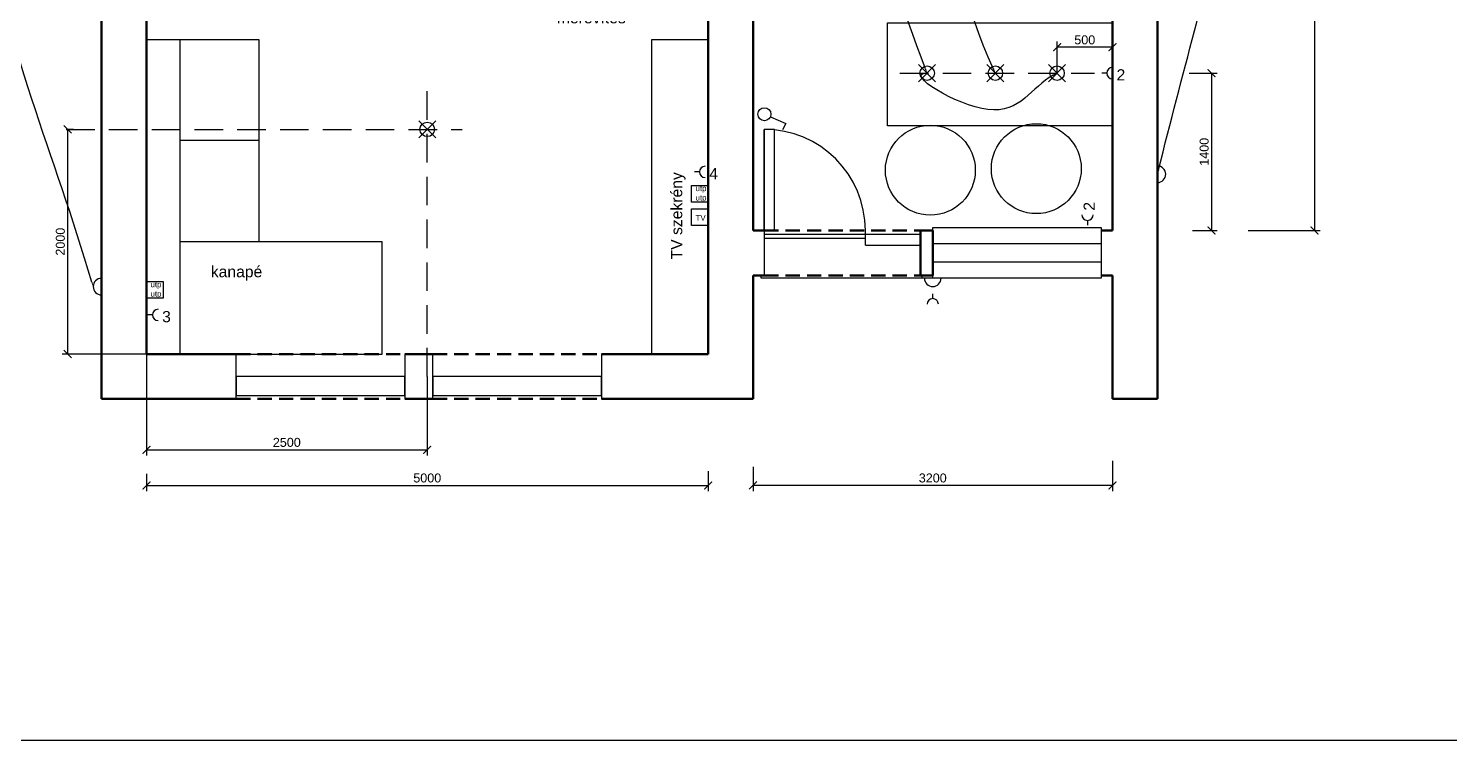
# Model space of a CAD drawing. Header units: metres. Extents: x -98677 to 89321, y -16450 to 242692.
# Drawn here: x -21493 to -8842, y 39373 to 45712 of the extents above; entities that cross this region are included whole.
import ezdxf
from ezdxf import colors
from ezdxf.entities.mleader import LeaderData, LeaderLine
from ezdxf.math import Vec2, Vec3

# ---------------------------------------------------------------- set-up
doc = ezdxf.new("R2010")
doc.units = ezdxf.units.M
doc.header["$LTSCALE"] = 0.001
doc.linetypes.add('DASHED', pattern=[19.05, 12.7, -6.35])
doc.linetypes.add('DASHEDX2', pattern=[38.1, 25.4, -12.7])
for name, color, linetype, lineweight in [('ajtók', 7, 'Continuous', 25), ('külső fal', 7, 'Continuous', 50), ('külső fal - sz', 7, 'DASHED', 50), ('szekrény', 251, 'Continuous', 25)]:
    doc.layers.add(name, color=color, linetype=linetype, lineweight=lineweight)
for name, color, linetype in [('gépészet - kapcsolók', 4, 'Continuous'), ('gépészet - villany', 6, 'Continuous'), ('Méret', 7, 'Continuous')]:
    doc.layers.add(name, color=color, linetype=linetype)
doc.styles.add('dada', font='arial.ttf', dxfattribs={"height": 80})
doc.styles.get("Standard").update_dxf_attribs({"font": 'arial.ttf'})
doc.dimstyles.new('kicsi folyamatos', dxfattribs={"dimscale": 100, "dimtxt": 1, "dimasz": 0.7, "dimexe": 0.5, "dimexo": 0, "dimgap": 0.25, "dimtad": 1, "dimtxsty": 'dada', "dimblk1": 'ARCHTICK', "dimblk2": 'ARCHTICK', "dimsah": 1, "dimcen": 2.5, "dimadec": 0, "dimazin": 0, "dimtfac": 1, "dimtmove": 0, "dimatfit": 3, "dimldrblk": 'ARCHTICK', "dimfxl": 1, "dimarcsym": 0})

# ---------------------------------------------------------------- blocks, each defined once
blk = doc.blocks.new('_ArchTick')
at = {"color": 0, "linetype": 'ByBlock', "const_width": 0.15}
blk.add_lwpolyline([(-0.5, -0.5), (0.5, 0.5)], dxfattribs=at)
blk = doc.blocks.new('*D96')
at = {"layer": 'Defpoints', "color": 0, "ltscale": 10000}
for p in [(-11160, 45314), (-11131, 43914), (-10961, 43914)]:
    blk.add_point(p, dxfattribs=at)
at = {"layer": 'Méret', "color": 0, "lineweight": -2, "ltscale": 10000}
for p, q in [((-11160, 45314), (-10911, 45314)), ((-10961, 45314), (-10961, 43914)), ((-11131, 43914), (-10911, 43914))]:
    blk.add_line(p, q, dxfattribs=at)
at = {"layer": 'Méret', "color": 0, "lineweight": -2, "ltscale": 10000, "xscale": 70, "yscale": 70, "zscale": 70}
for p, rotation in [((-10961, 45314), 90), ((-10961, 43914), 270)]:
    blk.add_blockref('_ArchTick', p, dxfattribs=dict(at, rotation=rotation))
at = {"layer": 'Méret', "color": 0, "ltscale": 10000, "insert": (-11027, 44614), "char_height": 80, "attachment_point": 5, "rotation": 90, "style": 'dada'}
blk.add_mtext('1400', dxfattribs=at)
blk = doc.blocks.new('Csillar')
at = {"layer": 'gépészet - villany', "ltscale": 10000}
for p, q in [((-76, 76), (76, -76)), ((-76, -76), (76, 76))]:
    blk.add_line(p, q, dxfattribs=at)
blk.add_circle((0, 0), 64.4, dxfattribs=at)
blk = doc.blocks.new('*D97')
at = {"layer": 'Defpoints', "color": 0, "ltscale": 10000}
for p in [(-20443, 42814), (-17943, 42614), (-17943, 41961)]:
    blk.add_point(p, dxfattribs=at)
at = {"layer": 'Méret', "color": 0, "lineweight": -2, "ltscale": 10000}
for p, q in [((-20443, 42814), (-20443, 41911)), ((-17943, 42614), (-17943, 41911)), ((-20443, 41961), (-17943, 41961))]:
    blk.add_line(p, q, dxfattribs=at)
at = {"layer": 'Méret', "color": 0, "lineweight": -2, "ltscale": 10000, "xscale": 70, "yscale": 70, "zscale": 70, "rotation": 180}
blk.add_blockref('_ArchTick', (-20443, 41961), dxfattribs=at)
at = {"layer": 'Méret', "color": 0, "lineweight": -2, "ltscale": 10000, "xscale": 70, "yscale": 70, "zscale": 70}
blk.add_blockref('_ArchTick', (-17943, 41961), dxfattribs=at)
at = {"layer": 'Méret', "color": 0, "ltscale": 10000, "insert": (-19193, 42027), "char_height": 80, "attachment_point": 5, "style": 'dada'}
blk.add_mtext('2500', dxfattribs=at)
blk = doc.blocks.new('*D98')
at = {"layer": 'Defpoints', "color": 0, "ltscale": 10000}
for p in [(-21158, 44814), (-21143, 44814), (-20443, 42814)]:
    blk.add_point(p, dxfattribs=at)
at = {"layer": 'Méret', "color": 0, "lineweight": -2, "ltscale": 10000}
for p, q in [((-21158, 44814), (-21093, 44814)), ((-21143, 42814), (-21143, 44814)), ((-20443, 42814), (-21193, 42814))]:
    blk.add_line(p, q, dxfattribs=at)
at = {"layer": 'Méret', "color": 0, "lineweight": -2, "ltscale": 10000, "xscale": 70, "yscale": 70, "zscale": 70}
for p, rotation in [((-21143, 44814), 90), ((-21143, 42814), 270)]:
    blk.add_blockref('_ArchTick', p, dxfattribs=dict(at, rotation=rotation))
at = {"layer": 'Méret', "color": 0, "ltscale": 10000, "insert": (-21209, 43814), "char_height": 80, "attachment_point": 5, "rotation": 90, "style": 'dada'}
blk.add_mtext('2000', dxfattribs=at)
blk = doc.blocks.new('*D99')
at = {"layer": 'Defpoints', "color": 0, "ltscale": 10000}
for p in [(-12336, 45545), (-12336, 45314), (-11843, 43914)]:
    blk.add_point(p, dxfattribs=at)
at = {"layer": 'Méret', "color": 0, "lineweight": -2, "ltscale": 10000}
for p, q in [((-12336, 45314), (-12336, 45595)), ((-11843, 45545), (-12336, 45545)), ((-11843, 43914), (-11843, 45595))]:
    blk.add_line(p, q, dxfattribs=at)
at = {"layer": 'Méret', "color": 0, "lineweight": -2, "ltscale": 10000, "xscale": 70, "yscale": 70, "zscale": 70, "rotation": 180}
blk.add_blockref('_ArchTick', (-12336, 45545), dxfattribs=at)
at = {"layer": 'Méret', "color": 0, "lineweight": -2, "ltscale": 10000, "xscale": 70, "yscale": 70, "zscale": 70}
blk.add_blockref('_ArchTick', (-11843, 45545), dxfattribs=at)
at = {"layer": 'Méret', "color": 0, "ltscale": 10000, "insert": (-12090, 45610), "char_height": 80, "attachment_point": 5, "style": 'dada'}
blk.add_mtext('500', dxfattribs=at)
blk = doc.blocks.new('Fali lámpa')
at = {"layer": 'gépészet - villany', "ltscale": 10000}
blk.add_line((-139, 0), (139, 0), dxfattribs=at)
blk.add_arc((0, 0), 73.7, 0, 180, dxfattribs=at)
blk = doc.blocks.new('Villany - kapcsoló')
at = {"layer": 'gépészet - kapcsolók', "ltscale": 10000}
for p, q in [((-249, 84), (-218, 140)), ((-111, 25), (-249, 84))]:
    blk.add_line(p, q, dxfattribs=at)
blk.add_circle((-58, 2), 57.8, dxfattribs=at)
blk = doc.blocks.new('Villany - konector')
at = {"layer": 'gépészet - kapcsolók', "ltscale": 10000}
blk.add_line((-51, 0), (-94, 0), dxfattribs=at)
blk.add_arc((0, 0), 50.5, 90, 270, dxfattribs=at)
at = {"layer": 'gépészet - villany', "ltscale": 10000, "style": 'dada'}
blk.add_attdef('DARAB', (36, -65), '', height=100, dxfattribs=at)
blk = doc.blocks.new('Villany - TV')
at = {"layer": 'gépészet - kapcsolók', "ltscale": 10000}
blk.add_lwpolyline([(-148, 0), (0, 0), (0, -148), (-148, -148)], close=True, dxfattribs=at)
at = {"layer": 'gépészet - kapcsolók', "ltscale": 10000, "insert": (-111, -56), "char_height": 50, "width": 107.62, "attachment_point": 1, "style": 'dada'}
blk.add_mtext('TV', dxfattribs=at)
blk = doc.blocks.new('Villany - UTP dupla')
at = {"layer": 'gépészet - kapcsolók', "ltscale": 10000}
blk.add_lwpolyline([(-148, 0), (0, 0), (0, -148), (-148, -148)], close=True, dxfattribs=at)
at = {"layer": 'gépészet - kapcsolók', "ltscale": 10000, "insert": (-111, -1), "char_height": 50, "width": 107.62, "attachment_point": 1, "style": 'dada'}
blk.add_mtext('utp\\Putp', dxfattribs=at)
blk = doc.blocks.new('*D262')
at = {"layer": 'Defpoints', "color": 0, "ltscale": 10000}
for p in [(-11843, 49714), (-10634, 43914), (-10044, 43914)]:
    blk.add_point(p, dxfattribs=at)
at = {"layer": 'Méret', "color": 0, "lineweight": -2, "ltscale": 10000}
for p, q in [((-11843, 49714), (-9994, 49714)), ((-10044, 49714), (-10044, 43914)), ((-10634, 43914), (-9994, 43914))]:
    blk.add_line(p, q, dxfattribs=at)
at = {"layer": 'Méret', "color": 0, "lineweight": -2, "ltscale": 10000, "xscale": 70, "yscale": 70, "zscale": 70}
for p, rotation in [((-10044, 49714), 90), ((-10044, 43914), 270)]:
    blk.add_blockref('_ArchTick', p, dxfattribs=dict(at, rotation=rotation))
at = {"layer": 'Méret', "color": 0, "ltscale": 10000, "insert": (-10110, 46814), "char_height": 80, "attachment_point": 5, "rotation": 90, "style": 'dada'}
blk.add_mtext('5800', dxfattribs=at)
blk = doc.blocks.new('*D263')
at = {"layer": 'Defpoints', "color": 0, "ltscale": 10000}
for p in [(-15043, 41809), (-11843, 41862), (-15043, 41644)]:
    blk.add_point(p, dxfattribs=at)
at = {"layer": 'Méret', "color": 0, "lineweight": -2, "ltscale": 10000}
for p, q in [((-15043, 41809), (-15043, 41594)), ((-11843, 41862), (-11843, 41594)), ((-11843, 41644), (-15043, 41644))]:
    blk.add_line(p, q, dxfattribs=at)
at = {"layer": 'Méret', "color": 0, "lineweight": -2, "ltscale": 10000, "xscale": 70, "yscale": 70, "zscale": 70, "rotation": 180}
blk.add_blockref('_ArchTick', (-15043, 41644), dxfattribs=at)
at = {"layer": 'Méret', "color": 0, "lineweight": -2, "ltscale": 10000, "xscale": 70, "yscale": 70, "zscale": 70}
blk.add_blockref('_ArchTick', (-11843, 41644), dxfattribs=at)
at = {"layer": 'Méret', "color": 0, "ltscale": 10000, "insert": (-13443, 41710), "char_height": 80, "attachment_point": 5, "style": 'dada'}
blk.add_mtext('3200', dxfattribs=at)
blk = doc.blocks.new('*D273')
at = {"layer": 'Defpoints', "color": 0, "ltscale": 10000}
for p in [(-15443, 41770), (-20443, 41748), (-15443, 41644)]:
    blk.add_point(p, dxfattribs=at)
at = {"layer": 'Méret', "color": 0, "lineweight": -2, "ltscale": 10000}
for p, q in [((-15443, 41770), (-15443, 41594)), ((-20443, 41748), (-20443, 41594)), ((-20443, 41644), (-15443, 41644))]:
    blk.add_line(p, q, dxfattribs=at)
at = {"layer": 'Méret', "color": 0, "lineweight": -2, "ltscale": 10000, "xscale": 70, "yscale": 70, "zscale": 70, "rotation": 180}
blk.add_blockref('_ArchTick', (-20443, 41644), dxfattribs=at)
at = {"layer": 'Méret', "color": 0, "lineweight": -2, "ltscale": 10000, "xscale": 70, "yscale": 70, "zscale": 70}
blk.add_blockref('_ArchTick', (-15443, 41644), dxfattribs=at)
at = {"layer": 'Méret', "color": 0, "ltscale": 10000, "insert": (-17943, 41710), "char_height": 80, "attachment_point": 5, "style": 'dada'}
blk.add_mtext('5000', dxfattribs=at)

msp = doc.modelspace()

# ---------------------------------------------------------------- linework, layer by layer
at = {"ltscale": 10000}
msp.add_lwpolyline([(-47908.237, 60738.81), (17127.889, 60738.81), (17127.889, 39372.846), (-47908.237, 39372.846)], close=True, dxfattribs=at)
at = {"layer": 'ajtók'}
for p, q in [((-14943.107, 43913.884), (-14943.107, 44813.884)), ((-14943.107, 43913.884), (-14943.107, 43513.884)), ((-14043.107, 43782.187), (-14043.107, 43913.884)), ((-14043.107, 43844.219), (-14043.107, 43913.884)), ((-11943.107, 43913.884), (-11943.107, 43513.884)), ((-14043.107, 43876.723), (-14943.107, 43876.723)), ((-14943.107, 43844.219), (-14043.107, 43844.219)), ((-13553.107, 43878.434), (-14043.107, 43878.434)), ((-14043.107, 43782.187), (-13553.107, 43782.187)), ((-13553.107, 43813.32), (-13553.107, 43878.434)), ((-14970.149, 43488.392), (-14970.149, 43513.884)), ((-13535.86, 43488.392), (-14970.149, 43488.392)), ((-13535.86, 43488.392), (-13535.86, 43513.884)), ((-19643.107, 42413.884), (-19643.107, 42813.884)), ((-18143.107, 42813.884), (-18143.107, 42413.884)), ((-17893.107, 42413.884), (-17893.107, 42813.884)), ((-16393.107, 42813.884), (-16393.107, 42413.884))]:
    msp.add_line(p, q, dxfattribs=at)
for points in [[(-14943.107, 43913.884), (-14850.722, 43913.884), (-14850.722, 44813.884), (-14943.107, 44813.884)], [(-13443.107, 43939.206), (-11943.107, 43939.206), (-11943.107, 43487.992), (-13443.107, 43487.992)], [(-13443.107, 43797.513), (-11943.107, 43797.513), (-11943.107, 43631.39), (-13443.107, 43631.39)]]:
    msp.add_lwpolyline(points, close=True, dxfattribs=at)
at = {"layer": 'ajtók', "color": 7}
for points in [[(-19643.107, 42444.265), (-18143.107, 42444.265), (-18143.107, 42613.884), (-19643.107, 42613.884)], [(-17893.107, 42444.265), (-16393.107, 42444.265), (-16393.107, 42613.884), (-17893.107, 42613.884)]]:
    msp.add_lwpolyline(points, close=True, dxfattribs=at)
at = {"layer": 'ajtók'}
msp.add_arc((-14943.107, 43913.884), 900, 0, 90, dxfattribs=at)
at = {"layer": 'gépészet - villany', "linetype": 'DASHEDX2', "ltscale": 10000}
for p, q in [((-13735.612, 45313.884), (-12002.732, 45313.884)), ((-17943.107, 42613.884), (-17943.107, 45265.987)), ((-21157.578, 44813.884), (-17632.388, 44813.884))]:
    msp.add_line(p, q, dxfattribs=at)
at = {"layer": 'külső fal'}
for p, q in [((-11443.107, 50318.884), (-11443.107, 43713.884)), ((-11843.107, 43913.884), (-11843.107, 49713.884)), ((-20843.107, 42413.884), (-20843.107, 48928.098)), ((-20443.107, 48928.098), (-20443.107, 42813.884)), ((-15443.107, 42813.884), (-15443.107, 47753.884)), ((-15443.107, 42813.884), (-15443.107, 47753.884)), ((-15043.107, 43913.884), (-14943.107, 43913.884)), ((-13553.107, 43913.884), (-13553.107, 43513.884)), ((-13553.107, 43913.884), (-13443.107, 43913.884)), ((-13443.107, 43513.884), (-13443.107, 43913.884)), ((-11943.107, 43913.884), (-11843.107, 43913.884)), ((-11443.107, 43713.884), (-11443.107, 43713.884)), ((-11443.107, 43713.884), (-11443.107, 43713.884)), ((-11443.107, 43713.884), (-11443.107, 43313.884)), ((-11443.107, 43713.884), (-11443.107, 43313.884)), ((-15043.107, 43513.884), (-15043.107, 42813.884)), ((-15043.107, 43513.884), (-14943.107, 43513.884)), ((-13553.107, 43513.884), (-13443.107, 43513.884)), ((-11943.107, 43513.884), (-11843.107, 43513.884)), ((-11843.107, 42413.884), (-11843.107, 43513.884)), ((-15043.107, 43313.884), (-15043.107, 42813.884)), ((-11843.107, 42413.884), (-11843.107, 43313.884)), ((-11443.107, 42413.884), (-11443.107, 43313.884)), ((-11443.107, 43313.884), (-11443.107, 42413.884)), ((-20443.107, 42813.884), (-19643.107, 42813.884)), ((-18143.107, 42813.884), (-17893.107, 42813.884)), ((-16393.107, 42813.884), (-15443.107, 42813.884)), ((-15043.107, 42413.884), (-15043.107, 42813.884)), ((-15043.107, 42813.884), (-15043.107, 42413.884)), ((-20443.107, 42413.884), (-20843.107, 42413.884)), ((-19643.107, 42413.884), (-20843.107, 42413.884)), ((-18143.107, 42413.884), (-17893.107, 42413.884)), ((-16393.107, 42413.884), (-15043.107, 42413.884)), ((-11443.107, 42413.884), (-11843.107, 42413.884)), ((-11443.107, 42413.884), (-11843.107, 42413.884))]:
    msp.add_line(p, q, dxfattribs=at)
at = {"layer": 'külső fal', "ltscale": 10000}
msp.add_line((-15043.107, 48613.884), (-15043.107, 43913.884), dxfattribs=at)
at = {"layer": 'külső fal', "linetype": 'DASHED', "ltscale": 10000}
for p, q in [((-14943.107, 43913.884), (-13553.107, 43913.884)), ((-14943.107, 43513.884), (-13553.107, 43513.884))]:
    msp.add_line(p, q, dxfattribs=at)
at = {"layer": 'külső fal - sz', "ltscale": 10000}
for p, q in [((-19643.107, 42813.884), (-18143.107, 42813.884)), ((-17893.107, 42813.884), (-16393.107, 42813.884)), ((-19643.107, 42413.884), (-18143.107, 42413.884)), ((-17893.107, 42413.884), (-16393.107, 42413.884))]:
    msp.add_line(p, q, dxfattribs=at)
at = {"layer": 'szekrény', "ltscale": 10000}
for p, q in [((-20443.107, 42813.884), (-20443.107, 45613.884)), ((-20443.107, 45613.884), (-19443.107, 45613.884)), ((-20143.107, 42813.884), (-20143.107, 45613.884)), ((-19443.107, 45613.884), (-19443.107, 43813.884)), ((-15943.107, 42813.884), (-15943.107, 45613.884)), ((-15943.107, 45613.884), (-15443.107, 45613.884)), ((-15443.107, 45613.884), (-15443.107, 42813.884)), ((-19443.107, 44713.884), (-20143.107, 44713.884)), ((-18343.107, 43813.884), (-20143.107, 43813.884)), ((-18343.107, 42813.884), (-18343.107, 43813.884)), ((-20443.107, 42813.884), (-18343.107, 42813.884)), ((-15443.107, 42813.884), (-15943.107, 42813.884))]:
    msp.add_line(p, q, dxfattribs=at)
msp.add_lwpolyline([(-11843.107, 44845.656), (-13845.437, 44845.656), (-13845.437, 45761.572), (-11843.107, 45761.572)], close=True, dxfattribs=at)
for centre in [(-13464.361, 44449.843), (-12521.178, 44463.75)]:
    msp.add_circle(centre, 400, dxfattribs=at)

# ---------------------------------------------------------------- block references
at = {"layer": 'gépészet - kapcsolók', "ltscale": 10000}
msp.add_blockref('Villany - konector', (-11843.107, 45313.884), dxfattribs=at).add_auto_attribs({'DARAB': '2'})
at = {"layer": 'gépészet - kapcsolók', "ltscale": 10000, "rotation": 180}
msp.add_blockref('Villany - kapcsoló', (-14999.856, 44950.814), dxfattribs=at)
at = {"layer": 'gépészet - kapcsolók', "ltscale": 10000}
for name, p in [('Villany - UTP dupla', (-15443.107, 44314.917)), ('Villany - TV', (-15443.107, 44106.703)), ('Villany - UTP dupla', (-20295.258, 43459.47))]:
    msp.add_blockref(name, p, dxfattribs=at)
at = {"layer": 'gépészet - kapcsolók', "ltscale": 10000, "rotation": 90}
msp.add_blockref('Villany - konector', (-12065.324, 44054.246), dxfattribs=at).add_auto_attribs({'DARAB': '2'})
at = {"layer": 'gépészet - villany', "ltscale": 10000}
for p in [(-13493.196, 45313.884), (-12885.128, 45313.884), (-12336.346, 45313.884), (-17943.107, 44813.884)]:
    msp.add_blockref('Csillar', p, dxfattribs=at)
for p, values in [((-15468.72, 44434.381), {'DARAB': '4'}), ((-20339.194, 43161.652), {'DARAB': '3'})]:
    msp.add_blockref('Villany - konector', p, dxfattribs=at).add_auto_attribs(values)
at = {"layer": 'gépészet - villany', "ltscale": 10000, "rotation": 270}
msp.add_blockref('Villany - konector', (-13442.9, 43256.885), dxfattribs=at)
at = {"layer": 'külső fal', "ltscale": 10000}
for p, rotation in [((-11443.107, 44413.884), 270), ((-20843.107, 43413.884), 90), ((-13443.107, 43487.992), 180)]:
    msp.add_blockref('Fali lámpa', p, dxfattribs=dict(at, rotation=rotation))

# ---------------------------------------------------------------- texts
at = {"layer": 'szekrény', "ltscale": 10000, "insert": (-15773.633, 43656.1), "char_height": 100, "width": 907.78879, "attachment_point": 1, "rotation": 90, "style": 'dada'}
msp.add_mtext('TV szekrény', dxfattribs=at)
at = {"layer": 'szekrény', "ltscale": 10000, "insert": (-19869.632, 43597.387), "char_height": 100, "width": 811.90011, "attachment_point": 1, "style": 'dada'}
msp.add_mtext('kanapé', dxfattribs=at)

# ---------------------------------------------------------------- dimensions: what is measured, and where the dimension line sits
at = {"layer": 'Méret', "ltscale": 10000}
for base, p1, p2, picture, middle in [((-10044.355, 43913.884), (-11843.107, 49713.884), (-10634.092, 43913.884), '*D262', (-10110.201, 46813.884)), ((-21143.196, 44813.884), (-20443.107, 42813.884), (-21157.578, 44813.884), '*D98', (-21209.041, 43813.884))]:
    dim = msp.add_linear_dim(base=base, p1=p1, p2=p2, angle=90, dimstyle='kicsi folyamatos', dxfattribs=at)
    dim.commit()
    dim.dimension.update_dxf_attribs({"geometry": picture, "text_midpoint": middle})
dim = msp.add_linear_dim(base=(-12336.346, 45544.567), p1=(-11843.107, 43913.884), p2=(-12336.346, 45313.884), text='500', dimstyle='kicsi folyamatos', dxfattribs=at)
dim.commit()
dim.dimension.update_dxf_attribs({"geometry": '*D99', "text_midpoint": (-12089.726, 45610.413)})
dim = msp.add_linear_dim(base=(-10961.305, 43913.884), p1=(-11159.949, 45313.884), p2=(-11131.126, 43913.884), angle=90, dimstyle='kicsi folyamatos', dxfattribs=at)
dim.commit()
dim.dimension.update_dxf_attribs({"geometry": '*D96', "text_midpoint": (-10961.305, 44613.884), "dimtype": 160})
for base, p1, p2, picture, middle in [((-17943.107, 41960.847), (-20443.107, 42813.884), (-17943.107, 42613.884), '*D97', (-19193.107, 42026.692)), ((-15443.107, 41643.861), (-20443.107, 41747.769), (-15443.107, 41769.82), '*D273', (-17943.107, 41709.706)), ((-15043.107, 41643.861), (-11843.107, 41861.727), (-15043.107, 41808.519), '*D263', (-13443.107, 41709.734))]:
    dim = msp.add_linear_dim(base=base, p1=p1, p2=p2, dimstyle='kicsi folyamatos', dxfattribs=at)
    dim.commit()
    dim.dimension.update_dxf_attribs({"geometry": picture, "text_midpoint": middle})

# ---------------------------------------------------------------- leaders
at = {"layer": 'gépészet - kapcsolók', "ltscale": 10000}
ml = msp.add_multileader_mtext('Standard', dxfattribs=at)
ml.set_content('')
ml.set_leader_properties()
ml.build(insert=Vec2(0, 0))
ml.multileader.update_dxf_attribs({"leader_type": 2, "has_dogleg": 0, "text_left_attachment_type": 6, "text_right_attachment_type": 6, "arrow_head_size": 40})
ctx = ml.context
ctx.base_point, ctx.char_height, ctx.arrow_head_size, ctx.plane_origin = Vec3(-20916.783, 51413.884), 2, 40, Vec3(-22608.413, 44278.967)
ctx.left_attachment, ctx.right_attachment, ctx.text_align_type = 6, 6, 2
notes = []
notes.append((ctx, [(0, (1, 1, 0), (-20924.783, 51413.884), (1, 0), 8, [(0, [(-20916.783, 43413.884), (-21954.184, 46930.068)], 256, [])])]))
ctx.mtext, ml.multileader.dxf.content_type = None, 0
ml = msp.add_multileader_mtext('Standard', dxfattribs=at)
ml.set_content('')
ml.set_leader_properties()
ml.build(insert=Vec2(0, 0))
ml.multileader.update_dxf_attribs({"leader_type": 2, "has_dogleg": 0, "text_left_attachment_type": 6, "text_right_attachment_type": 6, "arrow_head_size": 40})
ctx = ml.context
ctx.base_point, ctx.char_height, ctx.arrow_head_size, ctx.plane_origin = Vec3(-11443.107, 51013.884), 2, 40, Vec3(-11443.107, 44413.884)
ctx.left_attachment, ctx.right_attachment = 6, 6
notes.append((ctx, [(0, (1, 1, 0), (-11435.107, 51013.884), (-1, 0), 8, [(0, [(-11443.107, 44413.884), (-10788.877, 47064.986)], 256, [])])]))
ctx.mtext, ml.multileader.dxf.content_type = None, 0
ml = msp.add_multileader_mtext('Standard', dxfattribs=at)
ml.set_content('')
ml.set_leader_properties()
ml.build(insert=Vec2(0, 0))
ml.multileader.update_dxf_attribs({"leader_type": 2, "has_dogleg": 0, "text_left_attachment_type": 6, "text_right_attachment_type": 6, "arrow_head_size": 40})
ctx = ml.context
ctx.base_point, ctx.char_height, ctx.arrow_head_size, ctx.plane_origin = Vec3(-14985.31, 49565.782), 2, 40, Vec3(-12885.128, 45313.884)
ctx.left_attachment, ctx.right_attachment = 6, 6
notes.append((ctx, [(0, (1, 1, 0), (-14993.31, 49565.782), (1, 0), 8, [(0, [(-12885.128, 45313.884), (-14532.826, 48815.866)], 256, [])])]))
ctx.mtext, ml.multileader.dxf.content_type = None, 0
ml = msp.add_multileader_mtext('Standard', dxfattribs=at)
ml.set_content('')
ml.set_leader_properties()
ml.build(insert=Vec2(0, 0))
ml.multileader.update_dxf_attribs({"leader_type": 2, "has_dogleg": 0, "text_left_attachment_type": 6, "text_right_attachment_type": 6, "arrow_head_size": 40})
ctx = ml.context
ctx.base_point, ctx.char_height, ctx.arrow_head_size, ctx.plane_origin = Vec3(-14985.31, 49565.782), 2, 40, Vec3(-13666.048, 45451.198)
ctx.left_attachment, ctx.right_attachment = 6, 6
notes.append((ctx, [(0, (1, 1, 0), (-14993.31, 49565.782), (1, 0), 8, [(0, [(-13493.196, 45313.884), (-14824.558, 48759.974)], 256, [])])]))
ctx.mtext, ml.multileader.dxf.content_type = None, 0
ml = msp.add_multileader_mtext('Standard', dxfattribs=at)
ml.set_content('')
ml.set_leader_properties()
ml.build(insert=Vec2(0, 0))
ml.multileader.update_dxf_attribs({"leader_type": 2, "has_dogleg": 0, "text_left_attachment_type": 6, "text_right_attachment_type": 6, "arrow_head_size": 40})
ctx = ml.context
ctx.base_point, ctx.char_height, ctx.arrow_head_size, ctx.plane_origin = Vec3(-13493.196, 45313.884), 2, 40, Vec3(-12336.346, 45313.884)
ctx.left_attachment, ctx.right_attachment = 6, 6
notes.append((ctx, [(0, (1, 1, 0), (-13501.196, 45313.884), (1, 0), 8, [(0, [(-12336.346, 45313.884), (-12952.186, 44989.771)], 256, [])])]))
ctx.mtext, ml.multileader.dxf.content_type = None, 0
at = {"layer": 'Méret', "ltscale": 10000}
ml = msp.add_multileader_mtext('Standard', dxfattribs=at)
ml.set_content('csepp hinta\\Pmerevítés', color=256, style='dada')
ml.set_leader_properties()
ml.build(insert=Vec2(0, 0))
ml.multileader.update_dxf_attribs({"text_left_attachment_type": 6, "text_right_attachment_type": 6, "arrow_head_size": 100})
ctx = ml.context
ctx.base_point, ctx.char_height, ctx.arrow_head_size, ctx.plane_origin = Vec3(-16880.871, 45922.808), 100, 100, Vec3(-17058.107, 46518.884)
ctx.left_attachment, ctx.right_attachment, ctx.text_align_type = 6, 6, 2
notes.append((ctx, [(0, (1, 1, 0), (-16888.871, 45922.808), (1, 0), 8, [(0, [(-17058.107, 46518.884)], 256, [])])]))
ctx.mtext.insert, ctx.mtext.alignment = Vec3(-16175.734, 46024.445), 3
for ctx, leaders in notes:
    for number, flags, end, landing, length, lines in leaders:
        leader = LeaderData()
        leader.index, (leader.has_last_leader_line, leader.has_dogleg_vector, leader.attachment_direction) = number, flags
        leader.last_leader_point, leader.dogleg_vector, leader.dogleg_length = Vec3(end), Vec3(landing), length
        for number, points, colour, breaks in lines:
            line = LeaderLine()
            line.index, line.vertices, line.color, line.breaks = number, Vec3.list(points), colors.encode_raw_color(colour), breaks
            leader.lines.append(line)
        ctx.leaders.append(leader)

doc.saveas('drawing.dxf')
